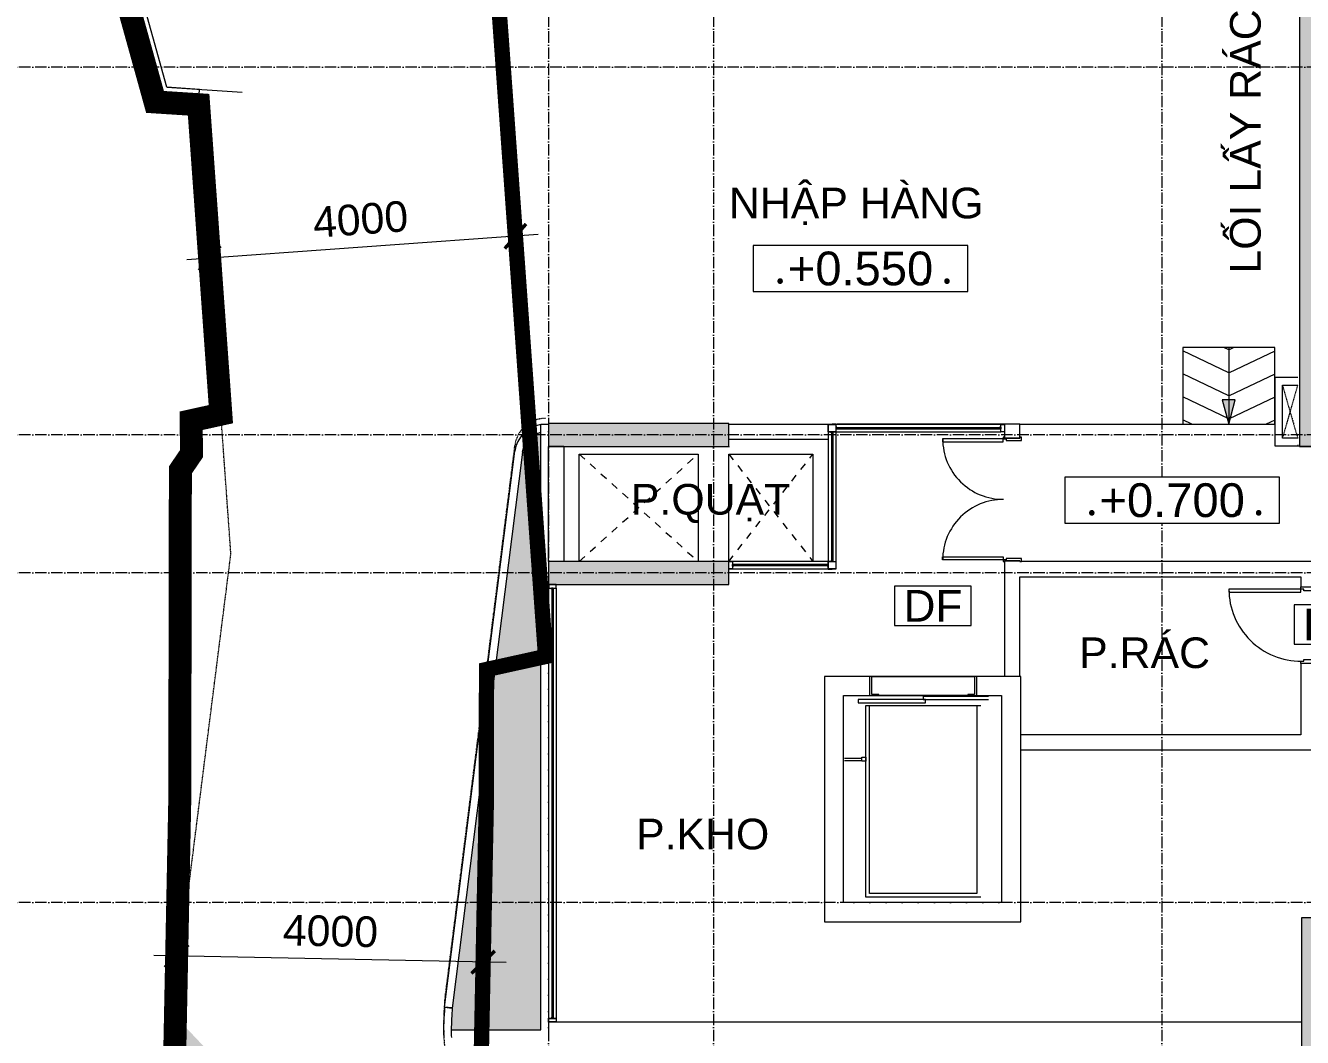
# Model space of a CAD drawing. Header units: millimetres. Extents: x -55734 to 116976, y -16290 to 119094.
# Drawn here: x -15325 to 1337, y 25090 to 38291 of the extents above; entities that cross this region are included whole.
import ezdxf
from ezdxf.enums import TextEntityAlignment as Align
from ezdxf.xclip import XClip

# ---------------------------------------------------------------- set-up
doc = ezdxf.new("R2010")
doc.units = ezdxf.units.MM
doc.header["$XCLIPFRAME"] = 0
for name, pattern in [('Dash', [6.35, 3.175, -3.175]), ('gf$0$Dash', [6, 3, -3]), ('Grid Line', [4.2, 3, -0.6, 0, -0.6]), ('HIDDEN2', [4.7625, 3.175, -1.5875]), ('PHANTOM', [63.5, 31.75, -6.35, 6.35, -6.35, 6.35, -6.35])]:
    doc.linetypes.add(name, pattern=pattern)
doc.layers.get('Defpoints').update_dxf_attribs({"color": 230})
for name, color, linetype, lineweight in [('@ color hatch', 7, 'Continuous', 13), ('A-DETL-GENF', 31, 'Continuous', 5), ('A-DETL-GENF-HDLN', 161, 'Dash', 5), ('A-DETL-THIN', 151, 'Continuous', 5), ('A-FLOR-PATT', 8, 'Continuous', 9), ('CHU', 181, 'Continuous', 5), ('CUA', 31, 'Continuous', 9), ('DIM', 1, 'Continuous', 5), ('G-ANNO-DIMS', 111, 'Continuous', 5), ('G-IMPT', 8, 'Continuous', 5), ('KI-HIEU-1', 151, 'Continuous', 9), ('NET THAY 2', 55, 'Continuous', 5), ('NET-CAT', 3, 'Continuous', 15), ('NET-THAY', 2, 'Continuous', 9), ('TRUC', 225, 'Continuous', 5), ('X-COT HAM$0$LC.HA', 8, 'Continuous', 9), ('Y-GHI CHU PCCC$0$Z-CT1-GHI CHU TT$0$KI-HIEU', 6, 'Continuous', 13)]:
    doc.layers.add(name, color=color, linetype=linetype, lineweight=lineweight)
doc.layers.add('CGXD', color=5, linetype='HIDDEN2')
doc.layers.add('RD-AB', color=4, linetype='PHANTOM')
doc.styles.add('Arial', font='arial_1.ttf', dxfattribs={"height": 476.25})
doc.styles.add('Arial_3', font='arial_1.ttf', dxfattribs={"height": 400})
doc.styles.add('TA1', font='arial_1.ttf')
doc.styles.add('Y-GHI CHU PCCC$0$Arial', font='arial_1.ttf')
doc.dimstyles.new('D_200_KTx2', dxfattribs={"dimtxt": 400, "dimasz": 300, "dimexe": 300, "dimexo": 300, "dimgap": 160, "dimtad": 1, "dimdec": 0, "dimzin": 9, "dimtxsty": 'TA1', "dimblk": 'ARCHTICK', "dimcen": 1, "dimdle": 300, "dimclrd": 256, "dimclre": 256, "dimclrt": 7, "dimadec": 0, "dimazin": 0, "dimtfac": 1, "dimtdec": 0, "dimtix": 1, "dimtmove": 1, "dimatfit": 3, "dimldrblk": 'ARCHTICK', "dimfxl": 1, "dimtolj": 1, "dimtzin": 0, "dimlwd": -1, "dimlwe": -1, "dimarcsym": 0})

# ---------------------------------------------------------------- blocks, each defined once
blk = doc.blocks.new('ALC1807-ASCENT PLAZA-KET CAU_rvt-1-MẶT BẰNG TẦNG 1')
at = {"layer": 'X-COT HAM$0$LC.HA'}
h = blk.add_hatch(color=256, dxfattribs=at)
h.dxf.hatch_style = 1
h.paths.add_polyline_path([(1701, 42600), (1301, 42600), (1301, 32800), (1701, 32800)])
h = blk.add_hatch(color=256, dxfattribs=at)
h.dxf.hatch_style = 1
h.paths.add_polyline_path([(-6149, 32800), (-6149, 33100), (-8499, 33100), (-8499, 32800)])
h = blk.add_hatch(color=256, dxfattribs=at)
h.dxf.hatch_style = 1
h.paths.add_polyline_path([(-6149, 31000), (-6149, 31300), (-8499, 31300), (-8499, 31000)])
h = blk.add_hatch(color=256, dxfattribs=at)
h.dxf.hatch_style = 1
h.paths.add_polyline_path([(1326, 21700), (1676, 21700), (1676, 26650), (1326, 26650)])
at = {"ltscale": 1000}
for points in [[(1701, 42600), (1301, 42600), (1301, 32800), (1701, 32800)], [(1326, 21700), (1676, 21700), (1676, 26650), (1326, 26650)]]:
    blk.add_lwpolyline(points, close=True, dxfattribs=at)
at = {"ltscale": 1000, "elevation": 0}
for points in [[(-6149, 32800), (-6149, 33100), (-8499, 33100), (-8499, 32800)], [(-6149, 31000), (-6149, 31300), (-8499, 31300), (-8499, 31000)]]:
    blk.add_lwpolyline(points, close=True, dxfattribs=at)
blk = doc.blocks.new('CUA 1 CANH MO - 2 - Type 1000-1152409-MẶT BẰNG TẦNG 1')
at = {"layer": 'CUA', "lineweight": 5}
for p, q in [((-399, -102), (-399, 98)), ((-399, 98), (-349, 98)), ((-349, 98), (-349, -61)), ((551, 98), (601, 98)), ((551, -61), (551, 98)), ((601, 98), (601, -102)), ((-369, -102), (-399, -102)), ((-369, -61), (-369, -102)), ((-349, -61), (-369, -61)), ((571, -61), (551, -61)), ((571, -102), (571, -61)), ((601, -102), (571, -102))]:
    blk.add_line(p, q, dxfattribs=at)
at = {"layer": 'CUA'}
for p, q in [((-328, -102), (-368, -102)), ((-368, -102), (-368, -1040)), ((-328, -1040), (-328, -102)), ((-368, -1040), (-328, -1040))]:
    blk.add_line(p, q, dxfattribs=at)
at = {"layer": 'CUA', "lineweight": 5}
blk.add_arc((-368, -102), 938, 270, 0.5, dxfattribs=at)
blk = doc.blocks.new('CUA 2 CANH MO KHUNG NHOM - 1 - Type 1-1152387-MẶT BẰNG TẦNG 1')
at = {"layer": 'CUA'}
for p, q in [((-688, 911), (-648, 911)), ((-688, 122), (-688, 911)), ((-648, 911), (-648, 122)), ((850, 911), (850, 122)), ((890, 911), (850, 911)), ((890, 122), (890, 911)), ((-648, 122), (-688, 122)), ((850, 122), (890, 122))]:
    blk.add_line(p, q, dxfattribs=at)
at = {"layer": 'CUA', "lineweight": 5}
for p, q in [((-689, 122), (-709, 122)), ((-709, 122), (-709, 102)), ((-709, 102), (-699, 102)), ((-699, 102), (-699, -98)), ((-689, 81), (-689, 122)), ((-669, 81), (-689, 81)), ((-669, -118), (-669, 81)), ((891, 81), (871, 81)), ((871, 81), (871, -118)), ((911, 122), (891, 122)), ((891, 122), (891, 81)), ((901, -98), (901, 102)), ((901, 102), (911, 102)), ((911, 102), (911, 122)), ((-699, -98), (-709, -98)), ((-709, -98), (-709, -118)), ((-709, -118), (-669, -118)), ((871, -118), (911, -118)), ((911, -98), (901, -98)), ((911, -118), (911, -98))]:
    blk.add_line(p, q, dxfattribs=at)
for centre, start, end in [((-688, 122), 359.5, 90), ((890, 122), 90, 180.5)]:
    blk.add_arc(centre, 788, start, end, dxfattribs=at)
blk = doc.blocks.new('*U44')
at = {"color": 7, "ltscale": 30, "true_color": 0xffffff, "insert": (520, 350), "char_height": 200, "attachment_point": 5, "bg_fill": 3, "box_fill_scale": 1.25, "bg_fill_color": 256, "bg_fill_true_color": 13158600, "bg_fill_transparency": 0}
blk.add_mtext('\\A1;.      ..', dxfattribs=at)
blk.add_lwpolyline([(-200, 200), (1200, 200), (1200, 500), (-200, 500)], close=True)
at = {"color": 7, "style": 'Arial'}
blk.add_attdef('±0.000', text='', height=220, dxfattribs=at).set_placement((500, 350), align=Align.MIDDLE)
blk = doc.blocks.new('THANG MAY 3 - THANG MAY 3_dwg-367765-MẶT BẰNG TẦNG 1')
at = {"layer": 'G-IMPT'}
for p, q in [((-4298, 29765), (-4298, 29515)), ((-4268, 29765), (-2928, 29765)), ((-2898, 29515), (-2898, 29765)), ((-3018, 29515), (-4178, 29515)), ((-4628, 28700), (-4398, 28700)), ((-4628, 28670), (-4398, 28670))]:
    blk.add_line(p, q, dxfattribs=at)
at = {"layer": 'G-IMPT', "flags": 128}
for points in [[(-4298, 29515), (-4178, 29515), (-4178, 29530), (-4268, 29530), (-4268, 29765), (-4298, 29765)], [(-2898, 29765), (-2928, 29765), (-2928, 29530), (-3018, 29530), (-3018, 29515), (-2898, 29515)], [(-2748, 29505), (-3598, 29505), (-3598, 29462), (-2748, 29462)], [(-2848, 26885), (-4348, 26885), (-4348, 29385), (-2848, 29385)], [(-2898, 29385), (-2898, 26935), (-4298, 26935), (-4298, 29385)]]:
    blk.add_lwpolyline(points, dxfattribs=at)
for points in [[(-4448, 29420), (-3568, 29420), (-3568, 29462), (-4448, 29462)], [(-4348, 28710), (-4348, 28660), (-4398, 28660), (-4398, 28710)]]:
    blk.add_lwpolyline(points, close=True, dxfattribs=at)
blk = doc.blocks.new('THANG MAY 3 - THANG MAY 3-367766-MẶT BẰNG TẦNG 1')
blk.add_blockref('THANG MAY 3 - THANG MAY 3_dwg-367765-MẶT BẰNG TẦNG 1', (4348, -26885))
blk = doc.blocks.new('_ARCHTICK')
at = {"color": 0, "linetype": 'ByBlock', "const_width": 0.15}
blk.add_lwpolyline([(-0.5, -0.5), (0.5, 0.5)], dxfattribs=at)
blk = doc.blocks.new('*D198')
at = {"layer": 'Defpoints', "color": 0, "transparency": 16777216}
for p in [(46801, 68969, 0), (42811, 68682), (42811, 68682)]:
    blk.add_point(p, dxfattribs=at)
at = {"layer": 'DIM', "transparency": 16777216}
blk.add_line((47100, 68991), (42512, 68661), dxfattribs=at)
at = {"layer": 'DIM', "transparency": 16777216, "xscale": 300, "yscale": 300, "zscale": 300}
for p, rotation in [((46801, 68969), 4.109127579739793), ((42811, 68682), 184.1091275797397)]:
    blk.add_blockref('_ARCHTICK', p, dxfattribs=dict(at, rotation=rotation))
at = {"layer": 'DIM', "color": 7, "transparency": 16777216, "insert": (44780, 69189), "char_height": 400, "attachment_point": 5, "rotation": 4.1091, "style": 'TA1'}
blk.add_mtext('\\A1;4000', dxfattribs=at)
blk = doc.blocks.new('*D199')
at = {"layer": 'Defpoints', "color": 0, "transparency": 16777216}
for p in [(42381, 59578, 0), (42381, 59578), (46380, 59499, 0)]:
    blk.add_point(p, dxfattribs=at)
at = {"layer": 'DIM', "transparency": 16777216}
blk.add_line((46680, 59493), (42081, 59584), dxfattribs=at)
at = {"layer": 'DIM', "transparency": 16777216, "xscale": 300, "yscale": 300, "zscale": 300}
for p, rotation in [((42381, 59578), 178.8581290590945), ((46380, 59499), 358.8581290590945)]:
    blk.add_blockref('_ARCHTICK', p, dxfattribs=dict(at, rotation=rotation))
at = {"layer": 'DIM', "color": 7, "transparency": 16777216, "insert": (44388, 59903), "char_height": 400, "attachment_point": 5, "rotation": 358.8581, "style": 'TA1'}
blk.add_mtext('\\A1;4000', dxfattribs=at)
blk = doc.blocks.new('*U174')
for p, q in [((2200, 100, 0), (50, 100, 0)), ((2200, 0, 0), (50, 0, 0)), ((2187, 58, 0), (63, 58, 0)), ((2187, 42, 0), (63, 42, 0))]:
    blk.add_line(p, q)
at = {"ltscale": 100}
for p, q in [((50, 61, 0), (50, 39, 0)), ((50, 61, 0), (50, 39, 0)), ((2200, 61, 0), (2200, 39, 0)), ((2200, 61, 0), (2200, 39, 0))]:
    blk.add_line(p, q, dxfattribs=at)
at = {"color": 1, "lineweight": 0, "ltscale": 10}
blk.add_line((57, 50, 0), (2193, 50, 0), dxfattribs=at)
at = {"ltscale": 25, "elevation": 0}
for points in [[(0, 0), (50, 0), (50, 100), (0, 100)], [(2, 2), (48, 2), (48, 98), (2, 98)]]:
    blk.add_lwpolyline(points, close=True, dxfattribs=at)
at = {"elevation": 0}
for points in [[(50, 39), (50, 61), (63, 61, -0.414214), (63, 60), (63, 57, -0.414214), (63, 56, -0.414214), (62, 57), (62, 59, 0.414214), (62, 60), (52, 60, 0.414214), (51, 59), (51, 40, 0.414214), (52, 40), (62, 40, 0.414214), (62, 40), (62, 43, -0.414214), (63, 43, -0.414214), (63, 43), (63, 39, -0.414214), (63, 39), (50, 39)], [(2200, 39), (2200, 61), (2187, 61, 0.414214), (2187, 60), (2187, 57, 0.414214), (2187, 56, 0.414214), (2188, 57), (2188, 59, -0.414214), (2188, 60), (2198, 60, -0.414214), (2199, 59), (2199, 40, -0.414214), (2198, 40), (2188, 40, -0.414214), (2188, 40), (2188, 43, 0.414214), (2187, 43, 0.414214), (2187, 43), (2187, 39, 0.414214), (2187, 39), (2200, 39)]]:
    blk.add_lwpolyline(points, format="xyb", dxfattribs=at)
for points in [[(50, 40), (50, 59)], [(50, 40), (50, 59)], [(2200, 40), (2200, 59)], [(2200, 40), (2200, 59)]]:
    blk.add_lwpolyline(points, dxfattribs=at)
for points in [[(57, 52, 0.110226), (57, 52), (57, 48, 0.110226), (57, 48, 0.547587), (60, 47, -0.371535), (61, 47, 0.207699), (65, 47, -0.626616), (65, 47, -0.088099), (63, 42), (63, 44), (60, 44), (60, 43), (56, 46, -0.26277), (55, 47), (55, 50), (55, 53, -0.26277), (56, 54), (60, 57), (60, 56), (63, 56), (63, 58, -0.088099), (65, 53, -0.626616), (65, 53, 0.207699), (61, 53, -0.371535), (60, 53, 0.547587)], [(2193, 52, -0.110226), (2193, 52), (2193, 48, -0.110226), (2193, 48, -0.547587), (2190, 47, 0.371535), (2189, 47, -0.207699), (2185, 47, 0.626616), (2185, 47, 0.088099), (2187, 42), (2187, 44), (2190, 44), (2190, 43), (2194, 46, 0.26277), (2195, 47), (2195, 50), (2195, 53, 0.26277), (2194, 54), (2190, 57), (2190, 56), (2187, 56), (2187, 58, 0.088099), (2185, 53, 0.626616), (2185, 53, -0.207699), (2189, 53, 0.371535), (2190, 53, -0.547587)]]:
    blk.add_lwpolyline(points, format="xyb", close=True)
for points in [[(57, 47), (57, 52), (2193, 52), (2193, 47)], [(2250, 100), (2250, 0), (2200, 0), (2200, 100)], [(2248, 98), (2248, 2), (2202, 2), (2202, 98)]]:
    blk.add_lwpolyline(points, close=True)
blk = doc.blocks.new('*U176')
for p, q in [((1740, 100, 0), (50, 100, 0)), ((1740, 0, 0), (50, 0, 0)), ((1727, 58, 0), (63, 58, 0)), ((1727, 42, 0), (63, 42, 0))]:
    blk.add_line(p, q)
at = {"ltscale": 100}
for p, q in [((50, 61, 0), (50, 39, 0)), ((50, 61, 0), (50, 39, 0)), ((1740, 61, 0), (1740, 39, 0)), ((1740, 61, 0), (1740, 39, 0))]:
    blk.add_line(p, q, dxfattribs=at)
at = {"color": 1, "lineweight": 0, "ltscale": 10}
blk.add_line((57, 50, 0), (1733, 50, 0), dxfattribs=at)
at = {"ltscale": 25, "elevation": 0}
for points in [[(0, 0), (50, 0), (50, 100), (0, 100)], [(2, 2), (48, 2), (48, 98), (2, 98)]]:
    blk.add_lwpolyline(points, close=True, dxfattribs=at)
at = {"elevation": 0}
for points in [[(50, 39), (50, 61), (63, 61, -0.414214), (63, 60), (63, 57, -0.414214), (63, 56, -0.414214), (62, 57), (62, 59, 0.414214), (62, 60), (52, 60, 0.414214), (51, 59), (51, 40, 0.414214), (52, 40), (62, 40, 0.414214), (62, 40), (62, 43, -0.414214), (63, 43, -0.414214), (63, 43), (63, 39, -0.414214), (63, 39), (50, 39)], [(1740, 39), (1740, 61), (1728, 61, 0.414214), (1727, 60), (1727, 57, 0.414214), (1728, 56, 0.414214), (1728, 57), (1728, 59, -0.414214), (1729, 60), (1739, 60, -0.414214), (1739, 59), (1739, 40, -0.414214), (1739, 40), (1729, 40, -0.414214), (1728, 40), (1728, 43, 0.414214), (1728, 43, 0.414214), (1727, 43), (1727, 39, 0.414214), (1728, 39), (1740, 39)]]:
    blk.add_lwpolyline(points, format="xyb", dxfattribs=at)
for points in [[(50, 40), (50, 59)], [(50, 40), (50, 59)], [(1740, 40), (1740, 59)], [(1740, 40), (1740, 59)]]:
    blk.add_lwpolyline(points, dxfattribs=at)
for points in [[(57, 52, 0.110226), (57, 52), (57, 48, 0.110226), (57, 48, 0.547587), (60, 47, -0.371535), (61, 47, 0.207699), (65, 47, -0.626616), (65, 47, -0.088099), (63, 42), (63, 44), (60, 44), (60, 43), (56, 46, -0.26277), (55, 47), (55, 50), (55, 53, -0.26277), (56, 54), (60, 57), (60, 56), (63, 56), (63, 58, -0.088099), (65, 53, -0.626616), (65, 53, 0.207699), (61, 53, -0.371535), (60, 53, 0.547587)], [(1733, 52, -0.110226), (1733, 52), (1733, 48, -0.110226), (1733, 48, -0.547587), (1730, 47, 0.371535), (1729, 47, -0.207699), (1725, 47, 0.626616), (1725, 47, 0.088099), (1727, 42), (1727, 44), (1730, 44), (1730, 43), (1734, 46, 0.26277), (1735, 47), (1735, 50), (1735, 53, 0.26277), (1734, 54), (1730, 57), (1730, 56), (1727, 56), (1727, 58, 0.088099), (1725, 53, 0.626616), (1725, 53, -0.207699), (1729, 53, 0.371535), (1730, 53, -0.547587)]]:
    blk.add_lwpolyline(points, format="xyb", close=True)
for points in [[(57, 47), (57, 52), (1733, 52), (1733, 47)], [(1790, 100), (1790, 0), (1740, 0), (1740, 100)], [(1788, 98), (1788, 2), (1742, 2), (1742, 98)]]:
    blk.add_lwpolyline(points, close=True)
blk = doc.blocks.new('*U175')
for p, q in [((1300, 100, 0), (50, 100, 0)), ((1300, 0, 0), (50, 0, 0)), ((1287, 58, 0), (63, 58, 0)), ((1287, 42, 0), (63, 42, 0))]:
    blk.add_line(p, q)
at = {"ltscale": 100}
for p, q in [((50, 61, 0), (50, 39, 0)), ((50, 61, 0), (50, 39, 0)), ((1300, 61, 0), (1300, 39, 0)), ((1300, 61, 0), (1300, 39, 0))]:
    blk.add_line(p, q, dxfattribs=at)
at = {"color": 1, "lineweight": 0, "ltscale": 10}
blk.add_line((57, 50, 0), (1293, 50, 0), dxfattribs=at)
at = {"ltscale": 25, "elevation": 0}
for points in [[(0, 0), (50, 0), (50, 100), (0, 100)], [(2, 2), (48, 2), (48, 98), (2, 98)]]:
    blk.add_lwpolyline(points, close=True, dxfattribs=at)
at = {"elevation": 0}
for points in [[(50, 39), (50, 61), (63, 61, -0.414214), (63, 60), (63, 57, -0.414214), (63, 56, -0.414214), (62, 57), (62, 59, 0.414214), (62, 60), (52, 60, 0.414214), (51, 59), (51, 40, 0.414214), (52, 40), (62, 40, 0.414214), (62, 40), (62, 43, -0.414214), (63, 43, -0.414214), (63, 43), (63, 39, -0.414214), (63, 39), (50, 39)], [(1300, 39), (1300, 61), (1287, 61, 0.414214), (1287, 60), (1287, 57, 0.414214), (1287, 56, 0.414214), (1288, 57), (1288, 59, -0.414214), (1288, 60), (1298, 60, -0.414214), (1299, 59), (1299, 40, -0.414214), (1298, 40), (1288, 40, -0.414214), (1288, 40), (1288, 43, 0.414214), (1287, 43, 0.414214), (1287, 43), (1287, 39, 0.414214), (1287, 39), (1300, 39)]]:
    blk.add_lwpolyline(points, format="xyb", dxfattribs=at)
for points in [[(50, 40), (50, 59)], [(50, 40), (50, 59)], [(1300, 40), (1300, 59)], [(1300, 40), (1300, 59)]]:
    blk.add_lwpolyline(points, dxfattribs=at)
for points in [[(57, 52, 0.110226), (57, 52), (57, 48, 0.110226), (57, 48, 0.547587), (60, 47, -0.371535), (61, 47, 0.207699), (65, 47, -0.626616), (65, 47, -0.088099), (63, 42), (63, 44), (60, 44), (60, 43), (56, 46, -0.26277), (55, 47), (55, 50), (55, 53, -0.26277), (56, 54), (60, 57), (60, 56), (63, 56), (63, 58, -0.088099), (65, 53, -0.626616), (65, 53, 0.207699), (61, 53, -0.371535), (60, 53, 0.547587)], [(1293, 52, -0.110226), (1293, 52), (1293, 48, -0.110226), (1293, 48, -0.547587), (1290, 47, 0.371535), (1289, 47, -0.207699), (1285, 47, 0.626616), (1285, 47, 0.088099), (1287, 42), (1287, 44), (1290, 44), (1290, 43), (1294, 46, 0.26277), (1295, 47), (1295, 50), (1295, 53, 0.26277), (1294, 54), (1290, 57), (1290, 56), (1287, 56), (1287, 58, 0.088099), (1285, 53, 0.626616), (1285, 53, -0.207699), (1289, 53, 0.371535), (1290, 53, -0.547587)]]:
    blk.add_lwpolyline(points, format="xyb", close=True)
for points in [[(57, 47), (57, 52), (1293, 52), (1293, 47)], [(1350, 100), (1350, 0), (1300, 0), (1300, 100)], [(1348, 98), (1348, 2), (1302, 2), (1302, 98)]]:
    blk.add_lwpolyline(points, close=True)
blk = doc.blocks.new('A$C293040F0')
blk.add_wipeout([(0, 100), (100, 100), (100, 0), (0, 0)]).dxf.layer = 'CUA'
at = {"layer": 'CUA'}
for points in [[(100, 0), (0, 0), (0, 100), (100, 100)], [(98, 2), (2, 2), (2, 98), (98, 98)]]:
    blk.add_lwpolyline(points, close=True, dxfattribs=at)
blk = doc.blocks.new('*U178')
for p, q in [((5660, 100, 0), (50, 100, 0)), ((5660, 0, 0), (50, 0, 0)), ((5647, 58, 0), (63, 58, 0)), ((5647, 42, 0), (63, 42, 0))]:
    blk.add_line(p, q)
at = {"ltscale": 100}
for p, q in [((50, 61, 0), (50, 39, 0)), ((50, 61, 0), (50, 39, 0)), ((5660, 61, 0), (5660, 39, 0)), ((5660, 61, 0), (5660, 39, 0))]:
    blk.add_line(p, q, dxfattribs=at)
at = {"color": 1, "lineweight": 0, "ltscale": 10}
blk.add_line((57, 50, 0), (5653, 50, 0), dxfattribs=at)
at = {"ltscale": 25, "elevation": 0}
for points in [[(0, 0), (50, 0), (50, 100), (0, 100)], [(2, 2), (48, 2), (48, 98), (2, 98)]]:
    blk.add_lwpolyline(points, close=True, dxfattribs=at)
at = {"elevation": 0}
for points in [[(50, 39), (50, 61), (63, 61, -0.414214), (63, 60), (63, 57, -0.414214), (63, 56, -0.414214), (62, 57), (62, 59, 0.414214), (62, 60), (52, 60, 0.414214), (51, 59), (51, 40, 0.414214), (52, 40), (62, 40, 0.414214), (62, 40), (62, 43, -0.414214), (63, 43, -0.414214), (63, 43), (63, 39, -0.414214), (63, 39), (50, 39)], [(5660, 39), (5660, 61), (5647, 61, 0.414214), (5647, 60), (5647, 57, 0.414214), (5647, 56, 0.414214), (5648, 57), (5648, 59, -0.414214), (5648, 60), (5658, 60, -0.414214), (5659, 59), (5659, 40, -0.414214), (5658, 40), (5648, 40, -0.414214), (5648, 40), (5648, 43, 0.414214), (5647, 43, 0.414214), (5647, 43), (5647, 39, 0.414214), (5647, 39), (5660, 39)]]:
    blk.add_lwpolyline(points, format="xyb", dxfattribs=at)
for points in [[(50, 40), (50, 59)], [(50, 40), (50, 59)], [(5660, 40), (5660, 59)], [(5660, 40), (5660, 59)]]:
    blk.add_lwpolyline(points, dxfattribs=at)
for points in [[(57, 52, 0.110226), (57, 52), (57, 48, 0.110226), (57, 48, 0.547587), (60, 47, -0.371535), (61, 47, 0.207699), (65, 47, -0.626616), (65, 47, -0.088099), (63, 42), (63, 44), (60, 44), (60, 43), (56, 46, -0.26277), (55, 47), (55, 50), (55, 53, -0.26277), (56, 54), (60, 57), (60, 56), (63, 56), (63, 58, -0.088099), (65, 53, -0.626616), (65, 53, 0.207699), (61, 53, -0.371535), (60, 53, 0.547587)], [(5653, 52, -0.110226), (5653, 52), (5653, 48, -0.110226), (5653, 48, -0.547587), (5650, 47, 0.371535), (5649, 47, -0.207699), (5645, 47, 0.626616), (5645, 47, 0.088099), (5647, 42), (5647, 44), (5650, 44), (5650, 43), (5654, 46, 0.26277), (5655, 47), (5655, 50), (5655, 53, 0.26277), (5654, 54), (5650, 57), (5650, 56), (5647, 56), (5647, 58, 0.088099), (5645, 53, 0.626616), (5645, 53, -0.207699), (5649, 53, 0.371535), (5650, 53, -0.547587)]]:
    blk.add_lwpolyline(points, format="xyb", close=True)
for points in [[(57, 47), (57, 52), (5653, 52), (5653, 47)], [(5710, 100), (5710, 0), (5660, 0), (5660, 100)], [(5708, 98), (5708, 2), (5662, 2), (5662, 98)]]:
    blk.add_lwpolyline(points, close=True)
blk = doc.blocks.new('Y-GHI CHU PCCC$0$A$C67775D76')
at = {"color": 8, "ltscale": 30}
blk.add_lwpolyline([(-266.7, -137.5), (266.7, -137.5), (266.7, 137.5), (-266.7, 137.5)], close=True, dxfattribs=at)
at = {"color": 8, "style": 'Y-GHI CHU PCCC$0$Arial'}
blk.add_text('DF', height=220, dxfattribs=at).set_placement((0, 0), align=Align.MIDDLE_CENTER)
blk = doc.blocks.new('A$C1F0A2BF7')
at = {"layer": '@ color hatch', "ltscale": 0.5}
h = blk.add_hatch(dxfattribs=at)
h.set_pattern_fill('CROSS', color=139, scale=20)
h.set_pattern_definition([(0, (55733.8, 33492.42), (127, 127), [63.5, -190.5]), (90, (55765.55, 33460.67), (-127, 127), [63.5, -190.5])])
edge = h.paths.add_edge_path()
edge.add_line((42365.1, 58789.8), (42341, 57578.6))
edge.add_line((42341, 57578.6), (42283.8, 56540.1))
edge.add_line((42283.8, 56540.1), (42189.8, 53690.3))
edge.add_line((42189.8, 53690.3), (44821.5, 51926.8))
edge.add_line((44821.5, 51926.8), (44789.5, 50966.8))
edge.add_line((44789.5, 50966.8), (50950.5, 50939.3))
edge.add_line((50950.5, 50939.3), (50956.6, 47932.6))
edge.add_line((50956.6, 47932.6), (50990.5, 43962.2))
edge.add_line((50990.5, 43962.2), (50922.6, 39968.2))
edge.add_line((50922.6, 39968.2), (50928.6, 39742.5))
edge.add_line((50928.6, 39742.5), (52308.9, 39742.5))
edge.add_arc((59132.2, 41305.6), 7000, 175.32578, 192.90325, ccw=False)
edge.add_line((52155.5, 41876), (52406, 48050.6))
edge.add_arc((48908.3, 48192.3), 3500.6, 357.68057, 446.77884)
edge.add_ellipse((49364.3, 58682.5), major_axis=(139.5, 6998.6), ratio=1, start_angle=90.26297, end_angle=179.01877, ccw=False)
at = {"layer": '@ color hatch', "color": 139, "ltscale": 0.5, "elevation": 0}
blk.add_lwpolyline([(42667.4, 70685.6), (42680.3, 70884.5), (42253, 70912.1), (41864.9, 72309.5), (41462.5, 76431.2), (41462.5, 102964.1), (40859.4, 102861), (41196.8, 95371.2), (41281.4, 82315.3), (40986.6, 79251.2), (41667.8, 72272.7), (42098.3, 70721.7)], close=True, dxfattribs=at)
for points in [[(42253, 70912.1), (43234, 70848.7)], [(42365.1, 58789.8), (42341, 57578.6)]]:
    blk.add_lwpolyline(points, dxfattribs=at)
at = {"layer": 'CGXD', "ltscale": 200, "const_width": 200, "elevation": 0}
blk.add_lwpolyline([(89158.6, 76288.4), (80095.2, 76240.2), (75966.3, 76254.7), (71950.1, 76296), (68041.4, 76232.4), (63824.1, 76163.2), (62710.9, 76152.8), (59200.8, 76148.4), (53256.4, 76129.8), (50614.3, 76167.4), (49470.6, 76197.6), (45331.3, 75911), (45467.8, 74512.2), (46406.7, 74451.5), (47194.7, 63486.7), (46424.3, 63316.7), (46421.1, 61568.3), (46338.6, 57428.9), (46280, 56364.3), (46260.6, 55777.3), (47488.1, 54954.9), (54942.4, 54921.5), (54956.3, 47953.8), (54990.5, 43945.3)], dxfattribs=at)
at = {"layer": 'NET THAY 2'}
for p, q in [((41667.8, 72272.7, 0), (42098.6, 70721.6, 0)), ((42098.6, 70721.6, 0), (42667.4, 70685.6, 0)), ((42667.4, 70685.6, 0), (42957.5, 66647.7, 0)), ((42957.5, 66647.7, 0), (42571.2, 66562.5, 0)), ((42571.2, 66562.5, 0), (42573.4, 66131.4, 0)), ((42573.4, 66131.4, 0), (42429.5, 65920.3, 0)), ((42429.5, 65920.3, 0), (42421.5, 61611.8, 0)), ((42421.5, 61611.8, 0), (42341.1, 57578.6, 0))]:
    blk.add_line(p, q, dxfattribs=at)
at = {"layer": 'NET-THAY', "linetype": 'gf$0$Dash'}
for p, q in [((43088.3, 64827.9, 0), (42690.4, 70365.9, 0)), ((45877.7, 58988.7, 0), (46795, 66242.5, 0)), ((42405.4, 59427.9, 0), (43088.3, 64827.9, 0))]:
    blk.add_line(p, q, dxfattribs=at)
blk.add_arc((47191.9, 66192.3, 0), 400, 90, 172.79258, dxfattribs=at)
at = {"layer": 'NET-THAY', "linetype": 'gf$0$Dash', "extrusion": (-1.77789e-08, 3.5437e-10, 1)}
for radius, start, end in [(7000, 174.33941, 267.87689), (3500, 174.9802, 232.51177)]:
    blk.add_arc((49364.3, 58682.5, 0), radius, start, end, dxfattribs=at)
at = {"layer": 'NET-THAY', "linetype": 'gf$0$Dash', "extrusion": (0, 0, -1)}
blk.add_ellipse((49364.3, 58682.5, 0), major_axis=(139.5, 6998.6), ratio=1, start_param=3.1587184, end_param=4.7077993, dxfattribs=at)
at = {"layer": 'RD-AB', "ltscale": 30, "const_width": 300, "elevation": 0}
blk.add_lwpolyline([(41196.9, 95371), (41281.7, 82268.3), (40986.4, 79251), (41667.6, 72272.6), (42098.4, 70721.5), (42667.3, 70684.7), (42957.4, 66647.6), (42571.1, 66562.4), (42573.3, 66131.3), (42429.3, 65920.2), (42421.3, 61611.7), (42341, 57578.5), (42283.8, 56540), (42189.8, 53690.1), (44821.5, 51926.7), (44789.5, 50966.7), (50950.5, 50939.2), (50956.6, 47932.5), (50990.5, 43962.1), (50922.6, 39968.1), (51071.5, 34366.8), (50997.7, 31365.3), (51047.4, 29498.3), (102264.3, 29422.6)], dxfattribs=at)
at = {"layer": 'DIM'}
for p1, p2, picture, middle in [((46800.7, 68969.1, 0), (42811.4, 68682.5, 0), '*D198', (44779.9, 69189.1, 0)), ((46379.8, 59498.6, 0), (42380.8, 59578.3, 0), '*D199', (44387.6, 59902.6, 0))]:
    dim = blk.add_aligned_dim(p1=p1, p2=p2, distance=0, dimstyle='D_200_KTx2', dxfattribs=at)
    dim.commit()
    dim.dimension.update_dxf_attribs({"geometry": picture, "text_midpoint": middle})

msp = doc.modelspace()

# ---------------------------------------------------------------- hatches: boundary and pattern name
at = {"layer": 'A-DETL-GENF'}
h = msp.add_hatch(dxfattribs=at)
h.set_pattern_fill('FP_73', color=250, angle=-90, style=0, pattern_type=2)
h.set_pattern_definition([(270, (31875.5, 30909.3), (1500, -3e-13), [1900, 0]), (180, (33375.5, 30909.3), (-2e-13, -1900), [1500, 0]), (270, (33375.5, 30909.3), (1500, -3e-13), [1900, 0]), (180, (33375.5, 29009.3), (-2e-13, -1900), [1500, 0]), (270, (32625.5, 30909.3), (1500, -3e-13), [1900, 0]), (205.408, (32624.27, 30912.01), (-4499.9907, -1900.0226), [827.53, -12457.42]), (154.592, (33374.27, 30556.95), (-4499.9907, 1900.0226), [827.53, -12457.42]), (205.408, (32624.27, 30612.01), (-4499.9907, -1900.0226), [827.53, -12457.42]), (154.592, (33374.27, 30256.95), (-4499.9907, 1900.0226), [827.53, -12457.42]), (205.408, (32624.27, 30312.01), (-4499.9907, -1900.0226), [827.53, -12457.42]), (154.592, (33374.27, 29956.95), (-4499.9907, 1900.0226), [827.53, -12457.42]), (205.408, (32624.27, 30012.01), (-4499.9907, -1900.0226), [827.53, -12457.42]), (154.592, (33374.27, 29656.95), (-4499.9907, 1900.0226), [827.53, -12457.42]), (205.408, (32624.27, 29712.01), (-4499.9907, -1900.0226), [827.53, -12457.42]), (154.592, (33374.27, 29356.95), (-4499.9907, 1900.0226), [827.53, -12457.42]), (205.408, (32624.27, 29412.01), (-4499.9907, -1900.0226), [827.53, -12457.42]), (154.592, (33374.27, 29056.95), (-4499.9907, 1900.0226), [827.53, -12457.42])])
h.paths.add_polyline_path([(-224.5, 34089.9), (-224.5, 33089.9), (975.5, 33089.9), (975.5, 34089.9)])
at = {"layer": 'A-FLOR-PATT', "lineweight": 5}
h = msp.add_hatch(dxfattribs=at)
h.set_pattern_fill('FP_15', color=256, style=0, pattern_type=2)
h.set_pattern_definition([(7.219, (-1888526.52, 2093045.3), (77.8062945, 100.375984), [23.812, -155.793]), (322.219, (-1888526.52, 2093045.3), (77.8059143, 100.3754935), [23.813, -103.188]), (52.219, (-1888526.52, 2093045.3), (-100.3754935, 77.8059143), [23.813, -103.188])])
h.paths.add_polyline_path([(-9756.5, 25189.9), (-8599.5, 25189.9), (-8599.5, 32984.3), (-8650.9, 32969.4), (-8650.9, 32969.4), (-8698.9, 32945.5), (-8741.9, 32913.5), (-8778.5, 32874.4), (-8807.5, 32829.3), (-8828.1, 32779.8), (-8839.6, 32727.5), (-9756.7, 25473.8), (-9768, 25253), (-9767.9, 25189.9)], flags=0)
at = {"layer": 'G-ANNO-DIMS'}
msp.add_hatch(color=256, dxfattribs=at).paths.add_polyline_path([(375.3, 33089.9), (460.4, 33407.4), (290.2, 33407.4)], flags=0)

# ---------------------------------------------------------------- linework, layer by layer
at = {"layer": 'A-DETL-GENF-HDLN', "ltscale": 30}
for p, q in [((-8099.5, 32699.9, 0), (-6549.8, 31299.9)), ((-8099.5, 31299.9, 0), (-6549.7, 32699.9, 0)), ((-6149.7, 32699.9, 0), (-5049.8, 31299.9)), ((-6149.7, 31299.9, 0), (-5049.7, 32699.9, 0))]:
    msp.add_line(p, q, dxfattribs=at)
at = {"layer": 'A-DETL-GENF-HDLN'}
for points in [[(1075.5, 33599.9), (1275.5, 32909.9)], [(1275.5, 33599.9), (1075.5, 32909.9)]]:
    msp.add_lwpolyline(points, dxfattribs=at)
at = {"layer": 'A-DETL-THIN'}
for p, q in [((-224.5, 34089.9), (-224.5, 33089.9)), ((975.5, 34089.9), (-224.5, 34089.9)), ((975.5, 33089.9), (975.5, 34089.9)), ((-2349.5, 33089.9), (975.5, 33089.9))]:
    msp.add_line(p, q, dxfattribs=at)
at = {"layer": 'G-ANNO-DIMS'}
for p, q in [((375.5, 34089.9), (375.3, 33089.9)), ((460.4, 33407.4), (290.2, 33407.4)), ((290.2, 33407.4), (375.3, 33089.9)), ((375.3, 33089.9), (460.4, 33407.4))]:
    msp.add_line(p, q, dxfattribs=at)
at = {"layer": 'NET-CAT'}
for p, q in [((1300.5, 39199.9), (1300.5, 36199.9)), ((975.5, 33699.9), (975.5, 32809.9)), ((1275.5, 33699.9), (975.5, 33699.9)), ((1075.5, 32909.9), (1075.5, 33599.9)), ((1075.5, 33599.9), (1275.5, 33599.9)), ((-2549.5, 33089.9), (-2549.5, 32909.9)), ((-2349.5, 33089.9), (-2549.5, 33089.9)), ((-2349.5, 32909.9), (-2349.5, 33089.9)), ((-2549.5, 32909.9), (-2349.5, 32909.9)), ((1275.5, 32909.9), (1075.5, 32909.9)), ((975.5, 32809.9), (1275.5, 32809.9)), ((1275.5, 32819.9), (1275.5, 32809.9)), ((1275.5, 32809.9), (1800.5, 32799.9)), ((-2549.5, 31309.9), (-2549.5, 29799.9)), ((-2349.5, 31309.9), (-2549.5, 31309.9)), ((-2349.5, 31299.9), (-2349.5, 31309.9)), ((1515.5, 31299.9), (-2349.5, 31299.9)), ((-2349.5, 29799.9), (-2349.5, 31099.9)), ((-2349.5, 31099.9), (1315.5, 31099.9)), ((1315.5, 31099.9), (1315.5, 30968)), ((1315.5, 30968), (1515.5, 30968)), ((1515.5, 29968), (1315.5, 29968)), ((1315.5, 29968), (1315.5, 29039.9)), ((-2339.5, 29799.9), (-4899.5, 29799.9)), ((-4899.5, 29799.9), (-4899.5, 26599.9)), ((-2339.5, 26599.9), (-2339.5, 29799.9)), ((-4649.5, 29549.9), (-2589.5, 29549.9)), ((-4649.5, 26849.9), (-4649.5, 29549.9)), ((-2589.5, 29549.9), (-2589.5, 26849.9)), ((1315.5, 29039.9), (-2339.5, 29039.9)), ((1775.5, 28839.9), (-2339.5, 28839.9)), ((-2589.5, 26849.9), (-4649.5, 26849.9)), ((-4899.5, 26599.9), (-2339.5, 26599.9)), ((1325.5, 25289.9), (-8499.5, 25289.9)), ((-8499.5, 25289.9), (-8499.5, 25089.9))]:
    msp.add_line(p, q, dxfattribs=at)
at = {"layer": 'NET-THAY'}
for p, q in [((-14066, 38770.2), (-13635.2, 37219.2)), ((-13635.2, 37219.2), (-13066.4, 37183.2)), ((-13066.4, 37183.2), (-12776.3, 33145.3)), ((-13027.2, 33089.9), (-13162.6, 33089.9)), ((-13162.6, 33089.9), (-13160.3, 32629)), ((-12776.3, 33145.3), (-13027.2, 33089.9)), ((-8599.5, 33089.9), (-8499.5, 33089.9)), ((-8599.5, 25189.9), (-8599.5, 33089.9)), ((-6149.5, 33089.9, 0), (-4849.5, 33089.9, 0)), ((-4849.5, 33089.9, 0), (-4849.5, 32993.4, 0)), ((-2549.5, 33089.9), (-4740.4, 33089.9)), ((-4849.5, 32889.9, 0), (-6149.5, 32889.9, 0)), ((-4849.5, 32981.4, 0), (-4849.5, 32889.9, 0)), ((-4849.5, 32892.4), (-4849.5, 31299.9)), ((-9856.1, 25486.3), (-8938.8, 32740)), ((-8839.6, 32727.5), (-9756.9, 25473.8)), ((-8499.5, 31299.9), (-8499.5, 32799.9)), ((-8299.5, 32799.9), (-8499.5, 32799.9)), ((-8299.5, 32799.9), (-8299.5, 31299.9)), ((-6149.5, 32799.9), (-6149.5, 32789.9)), ((-13160.3, 32629), (-13304.2, 32417.9)), ((-13304.2, 32417.9), (-13312.2, 28109.4)), ((-4849.5, 31299.9), (-6149.5, 31299.9)), ((-8499.5, 30999.9), (-8499.5, 25289.9)), ((-13312.2, 28109.4), (-13368.9, 25265.1)), ((-9756.5, 25477.6), (-9856.1, 25486.3)), ((-9856.1, 25486.3), (-9756.9, 25473.8)), ((-9769.5, 25189.9), (-8599.5, 25189.9))]:
    msp.add_line(p, q, dxfattribs=at)
at = {"layer": 'NET-THAY', "flags": 128}
msp.add_lwpolyline([(-8839.6, 32727.5), (-8828.1, 32779.8), (-8807.5, 32829.3), (-8778.5, 32874.4), (-8741.9, 32913.5), (-8698.9, 32945.5), (-8650.9, 32969.4), (-8599.5, 32984.3)], dxfattribs=at)
at = {"layer": 'NET-THAY', "elevation": 0}
for points in [[(-8099.5, 32699.9), (-6549.7, 32699.9), (-6549.7, 31299.9), (-8099.5, 31299.9)], [(-6149.7, 32699.9), (-5049.7, 32699.9), (-5049.7, 31299.9), (-6149.7, 31299.9)]]:
    msp.add_lwpolyline(points, close=True, dxfattribs=at)
at = {"layer": 'NET-THAY'}
for centre, radius, start, end in [((-8541.9, 32689.9), 400, 98.27778, 172.79258), ((-6369.5, 25180.1), 3500, 174.9802, 181.47579), ((-6369.5, 25180.1), 3400, 174.9802, 179.8338), ((-6369.4, 25180.1), 7000, 179.30353, 183.86075), ((-6369.5, 25180.1), 3400, 179.83386, 181.5192), ((-6369.5, 25180.1), 3400, 177.92458, 178.77095)]:
    msp.add_arc(centre, radius, start, end, dxfattribs=at)
at = {"layer": 'TRUC', "linetype": 'Grid Line', "ltscale": 50}
for p, q in [((-8499.5, 47249.9), (-8499.5, -9494.1)), ((-6349.5, 47249.9), (-6349.5, -12161.6)), ((-499.5, 47249.9), (-499.5, -9494.1)), ((48819.1, 37749.9), (-19344.9, 37749.9)), ((48819.1, 32949.9), (-19344.9, 32949.9)), ((48819.1, 31149.9), (-21659.5, 31149.9)), ((48819.1, 26849.9), (-19144.9, 26849.9))]:
    msp.add_line(p, q, dxfattribs=at)

# ---------------------------------------------------------------- block references
at = {"layer": 'A-DETL-GENF'}
msp.add_blockref('THANG MAY 3 - THANG MAY 3-367766-MẶT BẰNG TẦNG 1', (-4360.3, 26919.9), dxfattribs=at)
at = {"layer": 'CUA'}
for name, p, rotation in [('CUA 2 CANH MO KHUNG NHOM - 1 - Type 1-1152387-MẶT BẰNG TẦNG 1', (-2447.2, 32008.4), 89.99999999999993), ('CUA 1 CANH MO - 2 - Type 1000-1152409-MẶT BẰNG TẦNG 1', (1417.8, 30569.5), 269.9999999999999)]:
    msp.add_blockref(name, p, dxfattribs=dict(at, rotation=rotation))
at = {"layer": 'NET-CAT'}
msp.add_blockref('ALC1807-ASCENT PLAZA-KET CAU_rvt-1-MẶT BẰNG TẦNG 1', (0, 0), dxfattribs=at)

# ---------------------------------------------------------------- texts
at = {"layer": 'CHU', "color": 7, "insert": (392.4, 35055.1), "char_height": 400, "width": 3555.2, "attachment_point": 1, "rotation": 90, "line_spacing_factor": 0.936439, "style": 'Arial_3'}
msp.add_mtext('\\pt2540,5080,7620,10160,12700,15240,17780,20320,22860,25400,27940,30480,33020,35560,38100,40640,43180,45720,48260,50800,53340,55880,58420,60960,63500,66040,68580,71120,73660,76200,78740,81280;LỐI LẤY RÁC', dxfattribs=at)
at = {"layer": 'CHU', "color": 7, "char_height": 400, "attachment_point": 1, "line_spacing_factor": 0.936439, "style": 'Arial_3'}
for s, insert, width in [('\\pt2540,5080,7620,10160,12700,15240,17780,20320,22860,25400,27940,30480,33020,35560,38100,40640,43180,45720,48260,50800,53340,55880,58420,60960,63500,66040,68580,71120,73660,76200,78740,81280;NHẬP HÀNG', (-6146.4, 36175.4), 3434), ('\\pt2540,5080,7620,10160,12700,15240,17780,20320,22860,25400,27940,30480,33020,35560,38100,40640,43180,45720,48260,50800,53340,55880,58420,60960,63500,66040,68580,71120,73660,76200,78740,81280;P.QUẠT', (-7425.8, 32310.6), 2151.3), ('\\pt2540,5080,7620,10160,12700,15240,17780,20320,22860,25400,27940,30480,33020,35560,38100,40640,43180,45720,48260,50800,53340,55880,58420,60960,63500,66040,68580,71120,73660,76200,78740,81280;P.RÁC', (-1576.4, 30308.7), 1777.6), ('\\pt2540,5080,7620,10160,12700,15240,17780,20320,22860,25400,27940,30480,33020,35560,38100,40640,43180,45720,48260,50800,53340,55880,58420,60960,63500,66040,68580,71120,73660,76200,78740,81280;P.KHO', (-7358.7, 27943.7), 1803.86)]:
    msp.add_mtext(s, dxfattribs=dict(at, insert=insert, width=width))

# ---------------------------------------------------------------- next in the draw order: block references
at = {"layer": 'KI-HIEU-1', "linetype": 'ByBlock', "xscale": 2, "yscale": 2, "zscale": 2}
for p, values in [((-5429.6, 34422.4), {'±0.000': '+0.550'}), ((-1362.8, 31399.4), {'±0.000': '+0.700'})]:
    msp.add_blockref('*U44', p, dxfattribs=at).add_auto_attribs(values)

# ---------------------------------------------------------------- next in the draw order: block references
at = {"layer": 'NET THAY 2'}
ref = msp.add_blockref('A$C1F0A2BF7', (-55733.7, -33426.8, 0), dxfattribs=at)
XClip(ref).set_block_clipping_path([(-27462.6186291156, 51738.6749988016), (137958.5174097056, 152520.3806320981)])

# ---------------------------------------------------------------- next in the draw order: block references
at = {"layer": 'CUA', "extrusion": (-1.17273e-08, 1.23645e-08, 1), "xscale": -1, "rotation": 270}
for name, p in [('*U176', (-4849.5, 31249.9, 0)), ('*U178', (-8499.5, 25289.9, 0))]:
    msp.add_blockref(name, p, dxfattribs=at)
at = {"layer": 'CUA', "extrusion": (-1.23645e-08, -1.17273e-08, 1), "xscale": -1}
msp.add_blockref('*U174', (-2549.5, 32989.9, 0), dxfattribs=at)
at = {"layer": 'CUA', "extrusion": (1.23645e-08, 1.17273e-08, 1), "xscale": -1, "rotation": 180}
msp.add_blockref('*U175', (-6149.5, 31299.9, 0), dxfattribs=at)
at = {"layer": 'Y-GHI CHU PCCC$0$Z-CT1-GHI CHU TT$0$KI-HIEU', "color": 8, "xscale": 1.875, "yscale": 1.875, "zscale": 1.875}
for p in [(-3483.9, 30721, 0), (1729.8, 30476.6, 0)]:
    msp.add_blockref('Y-GHI CHU PCCC$0$A$C67775D76', p, dxfattribs=at)

# ---------------------------------------------------------------- next in the draw order: block references
at = {"layer": 'CUA'}
for p in [(-4849.5, 32989.9, 0), (-4849.5, 31199.9, 0)]:
    msp.add_blockref('A$C293040F0', p, dxfattribs=at)

doc.saveas('drawing.dxf')
